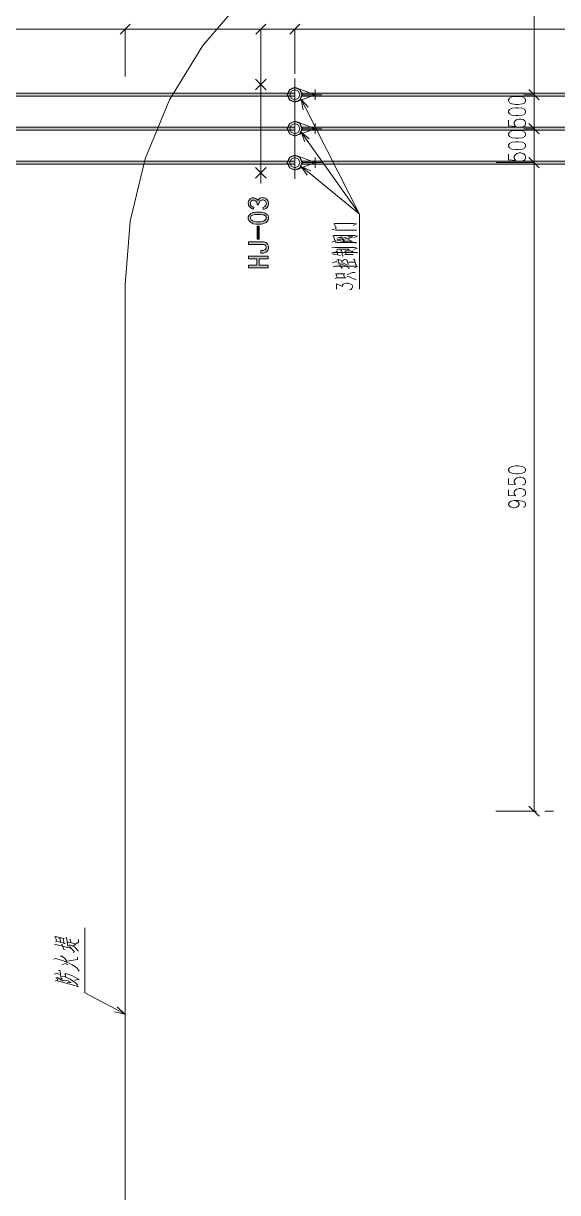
# Model space of a CAD drawing. Header units: millimetres. Extents: x 261 to 114907, y 32 to 1998430.
# Drawn here: x 30335 to 38212, y 1942682 to 1959903 of the extents above; entities that cross this region are included whole.
import ezdxf

# ---------------------------------------------------------------- set-up
doc = ezdxf.new("R2010")
doc.units = ezdxf.units.MM

msp = doc.modelspace()

# ---------------------------------------------------------------- hatches: boundary and pattern name
h = msp.add_hatch(color=0)
h.dxf.hatch_style = 2
h.paths.add_polyline_path([(20333, 1958830), (20333, 1958875), (34337, 1958875), (34337, 1958830)])
h = msp.add_hatch(color=0)
h.dxf.hatch_style = 2
h.paths.add_polyline_path([(34446, 1958830), (34446, 1958875), (44979, 1958875), (44979, 1958830)])
h = msp.add_hatch(color=0)
h.dxf.hatch_style = 2
h.paths.add_polyline_path([(20333, 1958329), (20333, 1958375), (34337, 1958375), (34337, 1958329)])
h = msp.add_hatch(color=0)
h.dxf.hatch_style = 2
h.paths.add_polyline_path([(34446, 1958329), (34446, 1958375), (44979, 1958375), (44979, 1958329)])
h = msp.add_hatch(color=0)
h.dxf.hatch_style = 2
h.paths.add_polyline_path([(20333, 1957830), (20333, 1957874), (34337, 1957874), (34337, 1957830)])
h = msp.add_hatch(color=0)
h.dxf.hatch_style = 2
h.paths.add_polyline_path([(34446, 1957830), (34446, 1957874), (44479, 1957874), (44479, 1957830)])
h = msp.add_hatch(color=0)
h.dxf.hatch_style = 2
h.paths.add_polyline_path([(33872, 1957163), (33866, 1957193), (33878, 1957197), (33896, 1957207), (33903, 1957215), (33910, 1957222), (33916, 1957241), (33916, 1957253), (33916, 1957264), (33907, 1957282), (33897, 1957289), (33889, 1957296), (33869, 1957302), (33857, 1957301), (33846, 1957300), (33828, 1957291), (33822, 1957283), (33816, 1957275), (33807, 1957250), (33804, 1957232), (33782, 1957232), (33781, 1957250), (33771, 1957275), (33763, 1957283), (33756, 1957291), (33736, 1957298), (33724, 1957297), (33712, 1957297), (33694, 1957286), (33688, 1957275), (33683, 1957266), (33682, 1957244), (33686, 1957233), (33690, 1957221), (33714, 1957203), (33733, 1957197), (33728, 1957166), (33713, 1957171), (33688, 1957185), (33678, 1957194), (33668, 1957203), (33656, 1957227), (33654, 1957242), (33652, 1957257), (33656, 1957284), (33662, 1957295), (33667, 1957306), (33684, 1957322), (33695, 1957327), (33707, 1957331), (33732, 1957333), (33745, 1957330), (33759, 1957326), (33782, 1957307), (33792, 1957291), (33797, 1957303), (33813, 1957321), (33822, 1957327), (33833, 1957333), (33859, 1957337), (33876, 1957335), (33892, 1957333), (33919, 1957319), (33929, 1957306), (33939, 1957293), (33949, 1957265), (33948, 1957249), (33948, 1957233), (33938, 1957205), (33928, 1957193), (33918, 1957181), (33890, 1957166)])
h = msp.add_hatch(color=0)
h.paths.add_polyline_path([(33783, 1956945), (33761, 1956946), (33725, 1956952), (33712, 1956958), (33699, 1956963), (33678, 1956979), (33669, 1956989), (33661, 1956999), (33652, 1957024), (33652, 1957039), (33652, 1957054), (33665, 1957079), (33677, 1957090), (33689, 1957101), (33720, 1957116), (33738, 1957119), (33757, 1957122), (33800, 1957124), (33823, 1957123), (33847, 1957122), (33887, 1957113), (33902, 1957106), (33917, 1957099), (33938, 1957078), (33944, 1957063), (33950, 1957049), (33949, 1957020), (33941, 1957006), (33935, 1956991), (33916, 1956971), (33903, 1956966), (33892, 1956960), (33867, 1956951), (33854, 1956949), (33841, 1956946), (33805, 1956944)])
h.paths.add_polyline_path([(33773, 1956981), (33796, 1956978), (33838, 1956980), (33856, 1956984), (33874, 1956988), (33899, 1957002), (33907, 1957012), (33915, 1957022), (33917, 1957041), (33913, 1957051), (33908, 1957062), (33890, 1957076), (33876, 1957081), (33862, 1957085), (33832, 1957090), (33815, 1957090), (33799, 1957090), (33769, 1957089), (33755, 1957088), (33742, 1957086), (33717, 1957079), (33706, 1957072), (33695, 1957066), (33684, 1957049), (33684, 1957039), (33683, 1957028), (33694, 1957010), (33705, 1957002), (33716, 1956994), (33750, 1956983)])
h = msp.add_hatch(color=0)
h.dxf.hatch_style = 2
h.paths.add_polyline_path([(33811, 1956915), (33811, 1956723), (33784, 1956723), (33784, 1956915)])
h = msp.add_hatch(color=0)
h.dxf.hatch_style = 2
h.paths.add_polyline_path([(33850, 1956687), (33876, 1956687), (33914, 1956676), (33925, 1956664), (33937, 1956653), (33949, 1956623), (33949, 1956603), (33949, 1956586), (33938, 1956556), (33926, 1956544), (33915, 1956532), (33878, 1956520), (33853, 1956520), (33835, 1956520), (33835, 1956559), (33858, 1956559), (33873, 1956559), (33895, 1956566), (33901, 1956572), (33907, 1956578), (33914, 1956593), (33914, 1956601), (33914, 1956613), (33907, 1956631), (33900, 1956637), (33894, 1956643), (33869, 1956648), (33851, 1956648), (33657, 1956648), (33657, 1956687)])
h = msp.add_hatch(color=0)
h.dxf.hatch_style = 2
h.paths.add_polyline_path([(33946, 1956475), (33946, 1956436), (33811, 1956436), (33811, 1956340), (33946, 1956340), (33946, 1956302), (33657, 1956302), (33657, 1956340), (33779, 1956340), (33779, 1956436), (33657, 1956436), (33657, 1956475)])

# ---------------------------------------------------------------- linework, layer by layer
at = {"color": 0, "lineweight": 0}
for points in [[(37837, 1962053), (36898, 1961979), (35983, 1961759), (35113, 1961399), (34310, 1960907), (33594, 1960295), (32982, 1959579), (32490, 1958776), (32130, 1957906), (31910, 1956990), (31836, 1956052)], [(37864, 1958852), (37864, 1962053)], [(28835, 1959817), (31836, 1959817)], [(31761, 1959742), (31911, 1959892)], [(31911, 1959892), (31761, 1959742)], [(31836, 1959118), (31836, 1959820)], [(31836, 1959118), (31836, 1959820)], [(31836, 1959817), (33836, 1959817)], [(33761, 1959742), (33911, 1959892)], [(33911, 1959892), (33761, 1959742)], [(33836, 1959162), (33836, 1959820)], [(33836, 1959162), (33836, 1959820)], [(33836, 1959817), (34337, 1959817)], [(34262, 1959742), (34412, 1959892)], [(34412, 1959892), (34262, 1959742)], [(34337, 1959162), (34337, 1959820)], [(34337, 1959162), (34337, 1959820)], [(34337, 1959817), (39838, 1959817)], [(33757, 1958922), (33916, 1959082)], [(33916, 1958922), (33757, 1959082)], [(33836, 1957546), (33836, 1959158)], [(34337, 1957611), (34337, 1959093)], [(34636, 1958852), (34373, 1958950)], [(34636, 1958927), (34636, 1958777)], [(37939, 1958777), (37790, 1958927)], [(37790, 1958927), (37939, 1958777)], [(34636, 1958852), (34373, 1958754)], [(34463, 1958630), (34431, 1958782)], [(34431, 1958782), (34535, 1958667)], [(34431, 1958782), (34499, 1958649)], [(34442, 1958852), (34736, 1958852)], [(37716, 1958852), (37867, 1958852)], [(37716, 1958852), (37867, 1958852)], [(37864, 1958352), (37864, 1958852)], [(34499, 1958649), (35293, 1957092)], [(34636, 1958352), (34373, 1958451)], [(34636, 1958427), (34636, 1958277)], [(37490, 1958477), (37490, 1958394), (37596, 1958385), (37585, 1958394), (37573, 1958419), (37573, 1958444), (37585, 1958469), (37609, 1958485), (37644, 1958494), (37668, 1958494), (37704, 1958485), (37727, 1958469), (37740, 1958444), (37740, 1958419), (37727, 1958394), (37716, 1958385), (37692, 1958377)], [(37939, 1958277), (37790, 1958427)], [(37790, 1958427), (37939, 1958277)], [(34636, 1958352), (34373, 1958254)], [(34485, 1958156), (34431, 1958301)], [(34431, 1958301), (34551, 1958202)], [(34431, 1958301), (34518, 1958179)], [(34442, 1958352), (34736, 1958352)], [(37716, 1958352), (37867, 1958352)], [(37716, 1958352), (37867, 1958352)], [(37864, 1957852), (37864, 1958352)], [(34518, 1958179), (35293, 1957092)], [(34636, 1957852), (34373, 1957950)], [(34636, 1957927), (34636, 1957777)], [(37490, 1957977), (37490, 1957893), (37596, 1957885), (37585, 1957893), (37573, 1957919), (37573, 1957944), (37585, 1957969), (37609, 1957985), (37644, 1957994), (37668, 1957994), (37704, 1957985), (37727, 1957969), (37740, 1957944), (37740, 1957919), (37727, 1957893), (37716, 1957885), (37692, 1957877)], [(37939, 1957777), (37790, 1957927)], [(37790, 1957927), (37939, 1957777)], [(33757, 1957781), (33916, 1957622)], [(33916, 1957781), (33757, 1957622)], [(34636, 1957852), (34373, 1957753)], [(34522, 1957669), (34431, 1957796)], [(34431, 1957796), (34573, 1957732)], [(34431, 1957796), (34547, 1957701)], [(34442, 1957852), (34736, 1957852)], [(34547, 1957701), (35293, 1957092)], [(37306, 1957852), (37867, 1957852)], [(37306, 1957852), (37867, 1957852)], [(37864, 1948300), (37864, 1957852)], [(35293, 1957092), (35293, 1956497)], [(35293, 1957092), (35293, 1957003)], [(35293, 1957092), (35293, 1955986)], [(34930, 1956877), (34885, 1956862)], [(34951, 1956899), (34936, 1956895), (34923, 1956953), (34911, 1956948), (34933, 1956954), (35204, 1956954), (35248, 1956950), (35200, 1956926)], [(34930, 1956877), (34954, 1956875)], [(34958, 1956857), (34936, 1956851)], [(34958, 1956857), (35245, 1956857), (35226, 1956851)], [(34926, 1956695), (34885, 1956679)], [(34939, 1956711), (34926, 1956706), (34908, 1956775), (34892, 1956770), (34911, 1956778), (35216, 1956777), (35263, 1956768), (35210, 1956745)], [(34926, 1956695), (34948, 1956693)], [(34958, 1956676), (34933, 1956669)], [(34989, 1956724), (34958, 1956717)], [(34958, 1956676), (35248, 1956675), (35226, 1956667)], [(34961, 1956740), (34989, 1956751), (35011, 1956750)], [(34999, 1956707), (34964, 1956700)], [(34989, 1956724), (35058, 1956723), (35134, 1956735), (35191, 1956757), (35118, 1956757)], [(34999, 1956707), (35087, 1956676)], [(35071, 1956707), (35058, 1956701), (35027, 1956761), (35011, 1956755)], [(35185, 1956696), (35046, 1956695)], [(35058, 1956745), (35081, 1956748), (35159, 1956704)], [(35185, 1956696), (35175, 1956687)], [(34901, 1956527), (34876, 1956520)], [(34926, 1956602), (34885, 1956597)], [(34923, 1956506), (34898, 1956502)], [(34901, 1956527), (35260, 1956527), (35241, 1956519)], [(34923, 1956506), (35011, 1956483)], [(34926, 1956602), (35216, 1956604), (35257, 1956594), (35207, 1956573)], [(34942, 1956545), (34961, 1956554)], [(34973, 1956575), (34951, 1956568)], [(34961, 1956554), (34967, 1956497)], [(34973, 1956575), (35137, 1956575), (35125, 1956568)], [(35049, 1956479), (35040, 1956475), (35027, 1956561), (35011, 1956555)], [(35084, 1956553), (35068, 1956547)], [(35087, 1956499), (35068, 1956492)], [(35084, 1956553), (35159, 1956554), (35200, 1956548), (35172, 1956534)], [(35087, 1956553), (35096, 1956499)], [(35087, 1956499), (35200, 1956500)], [(34939, 1956391), (34895, 1956377)], [(34933, 1956326), (34901, 1956319)], [(34933, 1956326), (35223, 1956326), (35263, 1956320), (35216, 1956303)], [(34939, 1956391), (34961, 1956389)], [(34992, 1956360), (34976, 1956421), (34958, 1956418), (34983, 1956425), (35024, 1956412)], [(34999, 1956361), (34973, 1956356)], [(34999, 1956361), (35049, 1956352)], [(35040, 1956305), (35027, 1956299), (35011, 1956344), (34999, 1956342)], [(35043, 1956378), (35024, 1956376)], [(35068, 1956424), (35027, 1956394)], [(35043, 1956378), (35109, 1956344)], [(35141, 1956303), (35062, 1956342)], [(35068, 1956424), (35103, 1956421)], [(35134, 1956358), (35122, 1956354), (35109, 1956412), (35096, 1956407)], [(35229, 1956386), (35134, 1956387)], [(35141, 1956303), (35134, 1956290)], [(35235, 1956339), (35219, 1956430), (35197, 1956421)], [(35235, 1956339), (35251, 1956346)], [(34951, 1956215), (34930, 1956210)], [(34961, 1956154), (34930, 1956147)], [(34961, 1956154), (34948, 1956215)], [(34951, 1956215), (35074, 1956214), (35055, 1956215), (35068, 1956154)], [(34961, 1956154), (35090, 1956154)], [(35131, 1956173), (35103, 1956168)], [(35109, 1956197), (35185, 1956236), (35229, 1956232)], [(35131, 1956173), (35241, 1956124)], [(31836, 1940548), (31836, 1956052)], [(34950, 1955990), (34950, 1956068), (35041, 1956027), (35041, 1956047), (35052, 1956062), (35064, 1956068), (35098, 1956078), (35121, 1956078), (35155, 1956068), (35178, 1956057), (35190, 1956037), (35190, 1956016), (35178, 1955996), (35167, 1955985), (35144, 1955980)], [(37490, 1953201), (37490, 1953118), (37596, 1953109), (37585, 1953118), (37573, 1953143), (37573, 1953167), (37585, 1953192), (37609, 1953209), (37644, 1953217), (37668, 1953217), (37704, 1953209), (37727, 1953192), (37740, 1953167), (37740, 1953143), (37727, 1953118), (37716, 1953109), (37692, 1953101)], [(37490, 1953034), (37490, 1952951), (37596, 1952943), (37585, 1952951), (37573, 1952976), (37573, 1953001), (37585, 1953026), (37609, 1953043), (37644, 1953051), (37668, 1953051), (37704, 1953043), (37727, 1953026), (37740, 1953001), (37740, 1952976), (37727, 1952951), (37716, 1952943), (37692, 1952934)], [(37573, 1952876), (37609, 1952868), (37632, 1952851), (37644, 1952826), (37644, 1952818), (37632, 1952793), (37609, 1952776), (37573, 1952767), (37561, 1952767), (37525, 1952776), (37501, 1952793), (37490, 1952818), (37490, 1952826), (37501, 1952851), (37525, 1952868), (37573, 1952876), (37632, 1952876), (37692, 1952868), (37727, 1952851), (37740, 1952826), (37740, 1952809), (37727, 1952784), (37704, 1952776)], [(37303, 1948300), (37900, 1948300)], [(37306, 1948300), (37867, 1948300)], [(37790, 1948375), (37939, 1948224)], [(38025, 1948300), (38150, 1948300)], [(31241, 1945625), (31241, 1946581)], [(30809, 1946455), (30794, 1946450), (30809, 1946456), (30936, 1946423), (30923, 1946426), (30939, 1946348)], [(30816, 1946336), (30797, 1946331)], [(30809, 1946455), (30825, 1946385)], [(30828, 1946384), (30809, 1946379)], [(30816, 1946336), (31046, 1946275)], [(30828, 1946384), (30954, 1946350), (30939, 1946350)], [(30876, 1946428), (30860, 1946424)], [(30876, 1946428), (30885, 1946368)], [(30951, 1946269), (30932, 1946264), (30910, 1946337), (30891, 1946332)], [(31005, 1946318), (30992, 1946313), (30970, 1946440), (30961, 1946432)], [(31002, 1946372), (30989, 1946368)], [(31002, 1946372), (31100, 1946348)], [(31030, 1946328), (31011, 1946325)], [(31040, 1946358), (31027, 1946409), (31014, 1946408)], [(31030, 1946328), (31090, 1946300), (31150, 1946240)], [(31065, 1946312), (31146, 1946372), (31146, 1946411)], [(30907, 1946162), (30876, 1946163)], [(30907, 1946162), (30945, 1946129), (30977, 1946092)], [(30948, 1946086), (31134, 1946114), (31134, 1946150)], [(31087, 1946229), (31014, 1946307)], [(31087, 1946229), (31068, 1946219)], [(30816, 1946129), (30785, 1946121)], [(30816, 1946129), (30939, 1946092), (31062, 1946039), (31128, 1945986), (31159, 1945941)], [(30954, 1946055), (30901, 1946037)], [(30954, 1946055), (30989, 1946042)], [(30835, 1945913), (30788, 1945897)], [(30819, 1945805), (30803, 1945799)], [(30835, 1945841), (30813, 1945844), (30844, 1945845), (30917, 1945799), (30948, 1945813), (30996, 1945801), (31040, 1945776), (30983, 1945771)], [(30819, 1945805), (31146, 1945717), (31128, 1945714)], [(30835, 1945913), (30866, 1945894)], [(30835, 1945841), (30844, 1945796)], [(30913, 1945831), (30891, 1945829), (30872, 1945960), (30854, 1945955)], [(30926, 1945868), (30901, 1945865)], [(30926, 1945868), (31024, 1945826), (31106, 1945773), (31140, 1945735)], [(30964, 1945850), (30954, 1945904), (30942, 1945899), (30964, 1945907), (31052, 1945878), (31159, 1945820), (31090, 1945810)], [(31698, 1945382), (31241, 1945625)], [(31830, 1945311), (31679, 1945346)], [(31830, 1945311), (31698, 1945382)], [(31717, 1945417), (31830, 1945311)]]:
    msp.add_lwpolyline(points, dxfattribs=at)
for points in [[(34227, 1958852), (34259, 1958930), (34337, 1958962), (34414, 1958930), (34446, 1958852), (34414, 1958774), (34337, 1958742), (34259, 1958774)], [(34231, 1958852), (34262, 1958926), (34337, 1958957), (34411, 1958926), (34442, 1958852), (34411, 1958778), (34337, 1958747), (34262, 1958778)], [(34262, 1958852), (34284, 1958905), (34337, 1958927), (34390, 1958905), (34412, 1958852), (34390, 1958799), (34337, 1958777), (34284, 1958799)], [(20333, 1958830), (20333, 1958875), (34337, 1958875), (34337, 1958830)], [(34446, 1958830), (34446, 1958875), (44979, 1958875), (44979, 1958830)], [(37490, 1958760), (37501, 1958735), (37537, 1958719), (37596, 1958710), (37632, 1958710), (37692, 1958719), (37727, 1958735), (37740, 1958760), (37740, 1958777), (37727, 1958802), (37692, 1958819), (37632, 1958827), (37596, 1958827), (37537, 1958819), (37501, 1958802), (37490, 1958777)], [(37490, 1958594), (37501, 1958569), (37537, 1958552), (37596, 1958544), (37632, 1958544), (37692, 1958552), (37727, 1958569), (37740, 1958594), (37740, 1958610), (37727, 1958635), (37692, 1958652), (37632, 1958660), (37596, 1958660), (37537, 1958652), (37501, 1958635), (37490, 1958610)], [(20333, 1958329), (20333, 1958375), (34337, 1958375), (34337, 1958329)], [(34227, 1958352), (34259, 1958430), (34337, 1958462), (34414, 1958430), (34446, 1958352), (34414, 1958274), (34337, 1958242), (34259, 1958274)], [(34231, 1958352), (34262, 1958426), (34337, 1958457), (34411, 1958426), (34442, 1958352), (34411, 1958278), (34337, 1958247), (34262, 1958278)], [(34262, 1958352), (34284, 1958405), (34337, 1958427), (34390, 1958405), (34412, 1958352), (34390, 1958299), (34337, 1958277), (34284, 1958299)], [(34446, 1958329), (34446, 1958375), (44979, 1958375), (44979, 1958329)], [(37490, 1958261), (37501, 1958236), (37537, 1958219), (37596, 1958211), (37632, 1958211), (37692, 1958219), (37727, 1958236), (37740, 1958261), (37740, 1958277), (37727, 1958302), (37692, 1958319), (37632, 1958327), (37596, 1958327), (37537, 1958319), (37501, 1958302), (37490, 1958277)], [(37490, 1958094), (37501, 1958069), (37537, 1958052), (37596, 1958044), (37632, 1958044), (37692, 1958052), (37727, 1958069), (37740, 1958094), (37740, 1958110), (37727, 1958135), (37692, 1958152), (37632, 1958160), (37596, 1958160), (37537, 1958152), (37501, 1958135), (37490, 1958110)], [(20333, 1957830), (20333, 1957874), (34337, 1957874), (34337, 1957830)], [(34227, 1957852), (34259, 1957930), (34337, 1957962), (34414, 1957930), (34446, 1957852), (34414, 1957774), (34337, 1957742), (34259, 1957774)], [(34231, 1957852), (34262, 1957926), (34337, 1957957), (34411, 1957926), (34442, 1957852), (34411, 1957777), (34337, 1957747), (34262, 1957777)], [(34262, 1957852), (34284, 1957905), (34337, 1957927), (34390, 1957905), (34412, 1957852), (34390, 1957799), (34337, 1957777), (34284, 1957799)], [(34446, 1957830), (34446, 1957874), (44479, 1957874), (44479, 1957830)], [(33872, 1957163), (33866, 1957193), (33878, 1957197), (33896, 1957207), (33903, 1957215), (33910, 1957222), (33916, 1957241), (33916, 1957253), (33916, 1957264), (33907, 1957282), (33897, 1957289), (33889, 1957296), (33869, 1957302), (33857, 1957301), (33846, 1957300), (33828, 1957291), (33822, 1957283), (33816, 1957275), (33807, 1957250), (33804, 1957232), (33782, 1957232), (33781, 1957250), (33771, 1957275), (33763, 1957283), (33756, 1957291), (33736, 1957298), (33724, 1957297), (33712, 1957297), (33694, 1957286), (33688, 1957275), (33683, 1957266), (33682, 1957244), (33686, 1957233), (33690, 1957221), (33714, 1957203), (33733, 1957197), (33728, 1957166), (33713, 1957171), (33688, 1957185), (33678, 1957194), (33668, 1957203), (33656, 1957227), (33654, 1957242), (33652, 1957257), (33656, 1957284), (33662, 1957295), (33667, 1957306), (33684, 1957322), (33695, 1957327), (33707, 1957331), (33732, 1957333), (33745, 1957330), (33759, 1957326), (33782, 1957307), (33792, 1957291), (33797, 1957303), (33813, 1957321), (33822, 1957327), (33833, 1957333), (33859, 1957337), (33876, 1957335), (33892, 1957333), (33919, 1957319), (33929, 1957306), (33939, 1957293), (33949, 1957265), (33948, 1957249), (33948, 1957233), (33938, 1957205), (33928, 1957193), (33918, 1957181), (33890, 1957166)], [(33783, 1956945), (33761, 1956946), (33725, 1956952), (33712, 1956958), (33699, 1956963), (33678, 1956979), (33669, 1956989), (33661, 1956999), (33652, 1957024), (33652, 1957039), (33652, 1957054), (33665, 1957079), (33677, 1957090), (33689, 1957101), (33720, 1957116), (33738, 1957119), (33757, 1957122), (33800, 1957124), (33823, 1957123), (33847, 1957122), (33887, 1957113), (33902, 1957106), (33917, 1957099), (33938, 1957078), (33944, 1957063), (33950, 1957049), (33949, 1957020), (33941, 1957006), (33935, 1956991), (33916, 1956971), (33903, 1956966), (33892, 1956960), (33867, 1956951), (33854, 1956949), (33841, 1956946), (33805, 1956944)], [(33773, 1956981), (33796, 1956978), (33838, 1956980), (33856, 1956984), (33874, 1956988), (33899, 1957002), (33907, 1957012), (33915, 1957022), (33917, 1957041), (33913, 1957051), (33908, 1957062), (33890, 1957076), (33876, 1957081), (33862, 1957085), (33832, 1957090), (33815, 1957090), (33799, 1957090), (33769, 1957089), (33755, 1957088), (33742, 1957086), (33717, 1957079), (33706, 1957072), (33695, 1957066), (33684, 1957049), (33684, 1957039), (33683, 1957028), (33694, 1957010), (33705, 1957002), (33716, 1956994), (33750, 1956983)], [(33811, 1956915), (33811, 1956723), (33784, 1956723), (33784, 1956915)], [(33850, 1956687), (33876, 1956687), (33914, 1956676), (33925, 1956664), (33937, 1956653), (33949, 1956623), (33949, 1956603), (33949, 1956586), (33938, 1956556), (33926, 1956544), (33915, 1956532), (33878, 1956520), (33853, 1956520), (33835, 1956520), (33835, 1956559), (33858, 1956559), (33873, 1956559), (33895, 1956566), (33901, 1956572), (33907, 1956578), (33914, 1956593), (33914, 1956601), (33914, 1956613), (33907, 1956631), (33900, 1956637), (33894, 1956643), (33869, 1956648), (33851, 1956648), (33657, 1956648), (33657, 1956687)], [(33946, 1956475), (33946, 1956436), (33811, 1956436), (33811, 1956340), (33946, 1956340), (33946, 1956302), (33657, 1956302), (33657, 1956340), (33779, 1956340), (33779, 1956436), (33657, 1956436), (33657, 1956475)], [(37490, 1953317), (37501, 1953292), (37537, 1953276), (37596, 1953267), (37632, 1953267), (37692, 1953276), (37727, 1953292), (37740, 1953317), (37740, 1953334), (37727, 1953359), (37692, 1953376), (37632, 1953384), (37596, 1953384), (37537, 1953376), (37501, 1953359), (37490, 1953334)]]:
    msp.add_lwpolyline(points, close=True, dxfattribs=at)

doc.saveas('drawing.dxf')
